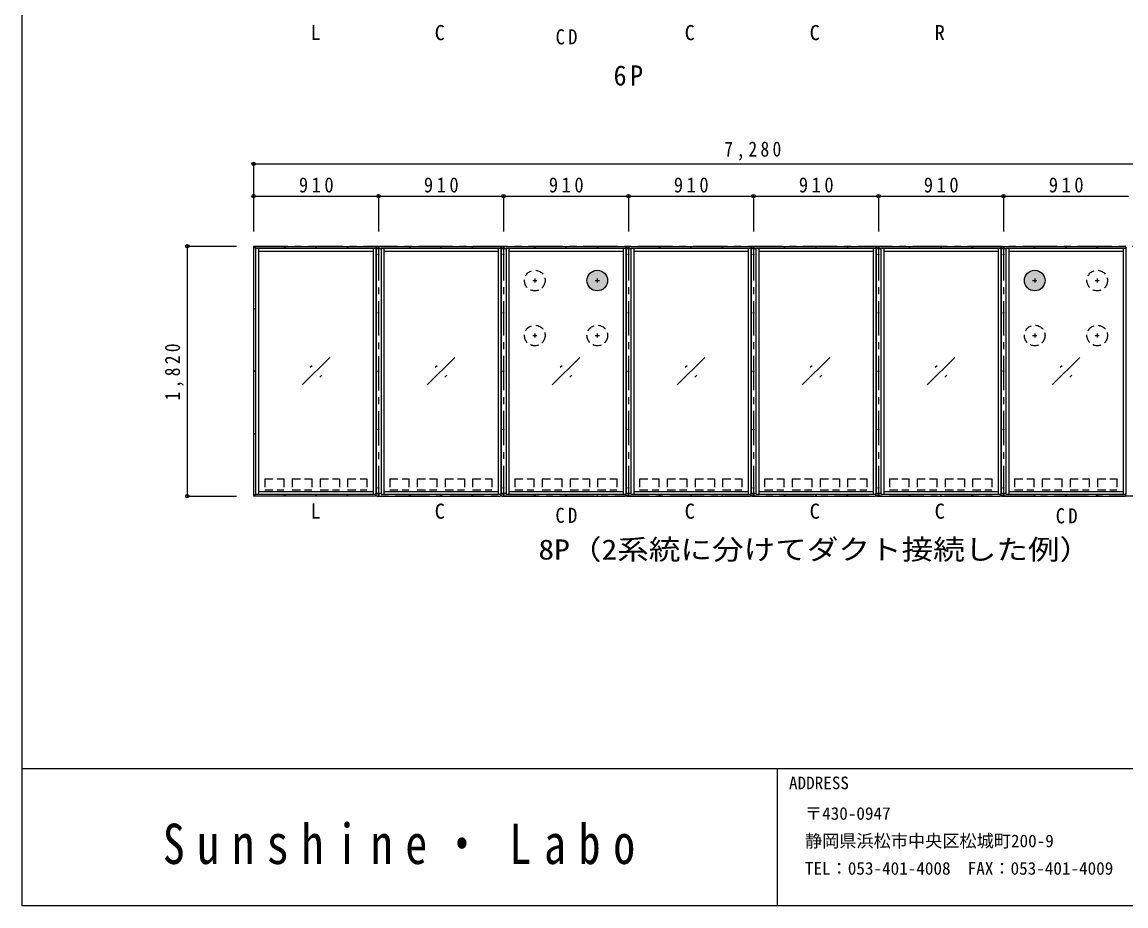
# Model space of a CAD drawing. Units: millimetres on the paper. Extents: x -176 to 228, y -133 to 148.
# Drawn here: x -176.4 to -15.6, y -132.7 to -4 of the extents above; entities that cross this region are included whole.
import ezdxf
from ezdxf.enums import TextEntityAlignment as Align

# ---------------------------------------------------------------- set-up
doc = ezdxf.new("R2010")
doc.units = ezdxf.units.MM
doc.header["$PDMODE"] = 32
doc.header["$PDSIZE"] = 0.5
doc.linetypes.add('CHAIN1', pattern=[8, 5, -1, 1, -1])
doc.linetypes.add('DASHED1', pattern=[1.8, 1.2, -0.6])
doc.layers.add('F-0', color=7, linetype='Continuous')
doc.styles.add('ＭＳ ゴシック', font='')
doc.styles.add('ＭＳ 明朝', font='')
doc.styles.get('ＭＳ ゴシック').set_extended_font_data('MS Gothic')
doc.styles.get('ＭＳ 明朝').set_extended_font_data('MS Mincho')

msp = doc.modelspace()

# ---------------------------------------------------------------- hatches: boundary and pattern name
at = {"layer": 'F-0'}
for color, points in [(256, [(-91.099, -41.643, 1), (-94.099, -41.643, 1)]), (30, [(-91.099, -41.643, 1), (-94.099, -41.643, 1)]), (256, [(-27.399, -41.643, 1), (-30.399, -41.643, 1)]), (30, [(-27.399, -41.643, 1), (-30.399, -41.643, 1)])]:
    msp.add_hatch(color=color, dxfattribs=at).paths.add_polyline_path(points)

# ---------------------------------------------------------------- linework, layer by layer
at = {"layer": 'F-0', "color": 4}
for p, q in [((-142.649, -24.66), (-142.649, -34.514)), ((-142.649, -24.66), (-142.649, -34.514)), ((-142.649, -24.66), (-142.649, -34.514)), ((-142.649, -24.66), (-142.649, -34.514)), ((-142.649, -24.66), (2.951, -24.66)), ((-142.649, -24.66), (-142.649, -34.514)), ((-142.649, -29.343), (-124.449, -29.343)), ((-142.649, -29.343), (-142.649, -34.514)), ((-124.449, -29.343), (-124.449, -34.514)), ((-124.449, -29.343), (-106.249, -29.343)), ((-106.249, -29.343), (-106.249, -34.514)), ((-106.249, -29.343), (-88.049, -29.343)), ((-88.049, -29.343), (-88.049, -34.514)), ((-88.049, -29.343), (-69.849, -29.343)), ((-69.849, -29.343), (-69.849, -34.514)), ((-69.849, -29.343), (-51.649, -29.343)), ((-51.649, -29.343), (-51.649, -34.514)), ((-51.649, -29.343), (-33.449, -29.343)), ((-33.449, -29.343), (-33.449, -34.514)), ((-33.449, -29.343), (-15.249, -29.343)), ((-152.301, -36.643), (-152.301, -73.043)), ((-152.301, -36.643), (-145.123, -36.643)), ((-142.529, -36.663), (-142.629, -36.763)), ((-142.629, -72.923), (-142.629, -36.763)), ((-142.529, -36.663), (-124.929, -36.663)), ((-124.929, -36.663), (-124.829, -36.763)), ((-124.829, -36.763), (-124.829, -37.023)), ((-124.709, -36.663), (-124.809, -36.763)), ((-124.809, -36.763), (-124.809, -37.023)), ((-124.709, -36.663), (-106.729, -36.663)), ((-106.729, -36.663), (-106.629, -36.763)), ((-106.629, -36.763), (-106.629, -37.023)), ((-106.509, -36.663), (-106.609, -36.763)), ((-106.609, -36.763), (-106.609, -37.023)), ((-106.509, -36.663), (-88.529, -36.663)), ((-88.529, -36.663), (-88.429, -36.763)), ((-88.429, -36.763), (-88.429, -37.023)), ((-88.309, -36.663), (-88.409, -36.763)), ((-88.409, -36.763), (-88.409, -37.023)), ((-88.309, -36.663), (-70.329, -36.663)), ((-70.329, -36.663), (-70.229, -36.763)), ((-70.229, -36.763), (-70.229, -37.023)), ((-70.109, -36.663), (-70.209, -36.763)), ((-70.209, -36.763), (-70.209, -37.023)), ((-70.109, -36.663), (-52.129, -36.663)), ((-52.129, -36.663), (-52.029, -36.763)), ((-52.029, -36.763), (-52.029, -37.023)), ((-51.909, -36.663), (-52.009, -36.763)), ((-52.009, -36.763), (-52.009, -37.023)), ((-51.909, -36.663), (-33.929, -36.663)), ((-33.929, -36.663), (-33.829, -36.763)), ((-33.829, -36.763), (-33.829, -37.023)), ((-33.709, -36.663), (-33.809, -36.763)), ((-33.809, -36.763), (-33.809, -37.023)), ((-33.709, -36.663), (-15.729, -36.663)), ((-15.729, -36.663), (-15.629, -36.763)), ((-15.629, -36.763), (-15.629, -37.023)), ((-135.549, -56.843), (-131.549, -52.843)), ((-117.349, -56.843), (-113.349, -52.843)), ((-99.149, -56.843), (-95.149, -52.843)), ((-80.949, -56.843), (-76.949, -52.843)), ((-62.749, -56.843), (-58.749, -52.843)), ((-44.549, -56.843), (-40.549, -52.843)), ((-26.349, -56.843), (-22.349, -52.843)), ((-134.397, -54.277), (-134.115, -53.995)), ((-116.197, -54.277), (-115.915, -53.995)), ((-97.997, -54.277), (-97.715, -53.995)), ((-79.797, -54.277), (-79.515, -53.995)), ((-61.597, -54.277), (-61.315, -53.995)), ((-43.397, -54.277), (-43.115, -53.995)), ((-25.197, -54.277), (-24.915, -53.995)), ((-132.983, -55.692), (-132.7, -55.409)), ((-114.783, -55.692), (-114.5, -55.409)), ((-96.583, -55.692), (-96.3, -55.409)), ((-78.383, -55.692), (-78.1, -55.409)), ((-60.183, -55.692), (-59.9, -55.409)), ((-41.983, -55.692), (-41.7, -55.409)), ((-23.783, -55.692), (-23.5, -55.409)), ((-152.301, -73.043), (-145.123, -73.043)), ((-142.629, -72.923), (-142.529, -73.023)), ((-124.929, -73.023), (-142.529, -73.023)), ((-124.929, -73.023), (-124.829, -72.923)), ((-124.829, -72.923), (-124.829, -72.663)), ((-124.809, -72.923), (-124.809, -72.663)), ((-124.809, -72.923), (-124.709, -73.023)), ((-124.709, -73.023), (-106.729, -73.023)), ((-106.729, -73.023), (-106.629, -72.923)), ((-106.629, -72.923), (-106.629, -72.663)), ((-106.609, -72.923), (-106.609, -72.663)), ((-106.609, -72.923), (-106.509, -73.023)), ((-106.509, -73.023), (-88.529, -73.023)), ((-88.529, -73.023), (-88.429, -72.923)), ((-88.429, -72.923), (-88.429, -72.663)), ((-88.409, -72.923), (-88.409, -72.663)), ((-88.409, -72.923), (-88.409, -72.663)), ((-88.409, -72.923), (-88.309, -73.023)), ((-88.409, -72.923), (-88.309, -73.023)), ((-88.309, -73.023), (-70.329, -73.023)), ((-70.329, -73.023), (-70.229, -72.923)), ((-70.229, -72.923), (-70.229, -72.663)), ((-70.209, -72.923), (-70.209, -72.663)), ((-70.209, -72.923), (-70.209, -72.663)), ((-70.209, -72.923), (-70.109, -73.023)), ((-70.209, -72.923), (-70.109, -73.023)), ((-70.109, -73.023), (-52.129, -73.023)), ((-52.129, -73.023), (-52.029, -72.923)), ((-52.029, -72.923), (-52.029, -72.663)), ((-52.009, -72.923), (-52.009, -72.663)), ((-52.009, -72.923), (-52.009, -72.663)), ((-52.009, -72.923), (-51.909, -73.023)), ((-52.009, -72.923), (-51.909, -73.023)), ((-51.909, -73.023), (-33.929, -73.023)), ((-33.929, -73.023), (-33.829, -72.923)), ((-33.829, -72.923), (-33.829, -72.663)), ((-33.809, -72.923), (-33.809, -72.663)), ((-33.809, -72.923), (-33.809, -72.663)), ((-33.809, -72.923), (-33.709, -73.023)), ((-33.809, -72.923), (-33.709, -73.023)), ((-33.709, -73.023), (-15.729, -73.023)), ((-15.729, -73.023), (-15.629, -72.923)), ((-15.629, -72.923), (-15.629, -72.663))]:
    msp.add_line(p, q, dxfattribs=at)
at = {"layer": 'F-0', "color": 3, "linetype": 'CHAIN1'}
for p, q in [((-142.649, -36.643), (-142.649, -73.043)), ((-142.649, -36.643), (2.951, -36.643)), ((-124.449, -36.643), (-124.449, -73.043)), ((-106.249, -36.623), (-106.249, -73.043)), ((-88.049, -36.623), (-88.049, -73.043)), ((-69.849, -36.623), (-69.849, -73.043)), ((-51.649, -36.623), (-51.649, -73.043)), ((-33.449, -36.623), (-33.449, -73.043)), ((2.951, -73.043), (-142.649, -73.043))]:
    msp.add_line(p, q, dxfattribs=at)
at = {"layer": 'F-0'}
for p, q in [((-142.349, -36.943), (-142.349, -72.743)), ((-142.349, -36.943), (-124.829, -36.943)), ((-141.949, -36.943), (-141.949, -72.743)), ((-125.229, -36.943), (-125.229, -72.743)), ((-124.829, -36.943), (-124.829, -72.743)), ((-124.089, -36.943), (-124.089, -72.743)), ((-124.089, -36.943), (-106.629, -36.943)), ((-123.689, -36.943), (-123.689, -72.743)), ((-107.029, -36.943), (-107.029, -72.743)), ((-106.629, -36.943), (-106.629, -72.743)), ((-105.889, -36.943), (-105.889, -72.743)), ((-105.889, -36.943), (-88.429, -36.943)), ((-105.489, -36.943), (-105.489, -72.743)), ((-88.829, -36.943), (-88.829, -72.743)), ((-88.429, -36.943), (-88.429, -72.743)), ((-87.689, -36.943), (-87.689, -72.743)), ((-87.689, -36.943), (-70.229, -36.943)), ((-87.289, -36.943), (-87.289, -72.743)), ((-70.629, -36.943), (-70.629, -72.743)), ((-70.229, -36.943), (-70.229, -72.743)), ((-69.489, -36.943), (-69.489, -72.743)), ((-69.489, -36.943), (-52.029, -36.943)), ((-69.089, -36.943), (-69.089, -72.743)), ((-52.429, -36.943), (-52.429, -72.743)), ((-52.029, -36.943), (-52.029, -72.743)), ((-51.289, -36.943), (-51.289, -72.743)), ((-51.289, -36.943), (-33.829, -36.943)), ((-50.889, -36.943), (-50.889, -72.743)), ((-34.229, -36.943), (-34.229, -72.743)), ((-33.829, -36.943), (-33.829, -72.743)), ((-33.089, -36.943), (-33.089, -72.743)), ((-33.089, -36.943), (-15.629, -36.943)), ((-32.689, -36.943), (-32.689, -72.743)), ((-16.029, -36.943), (-16.029, -72.743)), ((-15.629, -36.943), (-15.629, -72.743)), ((-141.949, -37.343), (-125.229, -37.343)), ((-124.829, -37.033), (-124.809, -37.033)), ((-124.809, -37.023), (-124.809, -72.663)), ((-124.089, -37.023), (-124.809, -37.023)), ((-123.689, -37.343), (-107.029, -37.343)), ((-106.629, -37.033), (-106.609, -37.033)), ((-106.609, -37.023), (-106.609, -72.663)), ((-105.889, -37.023), (-106.609, -37.023)), ((-105.489, -37.343), (-88.829, -37.343)), ((-88.429, -37.033), (-88.409, -37.033)), ((-88.409, -37.023), (-88.409, -72.663)), ((-87.689, -37.023), (-88.409, -37.023)), ((-88.409, -37.023), (-88.409, -72.663)), ((-87.289, -37.343), (-70.629, -37.343)), ((-70.229, -37.033), (-70.209, -37.033)), ((-70.209, -37.023), (-70.209, -72.663)), ((-69.489, -37.023), (-70.209, -37.023)), ((-70.209, -37.023), (-70.209, -72.663)), ((-69.089, -37.343), (-52.429, -37.343)), ((-52.029, -37.033), (-52.009, -37.033)), ((-52.009, -37.023), (-52.009, -72.663)), ((-51.289, -37.023), (-52.009, -37.023)), ((-52.009, -37.023), (-52.009, -72.663)), ((-50.889, -37.343), (-34.229, -37.343)), ((-33.829, -37.033), (-33.809, -37.033)), ((-33.809, -37.023), (-33.809, -72.663)), ((-33.089, -37.023), (-33.809, -37.023)), ((-33.809, -37.023), (-33.809, -72.663)), ((-32.689, -37.343), (-16.029, -37.343)), ((-15.629, -37.033), (-15.609, -37.033)), ((-142.349, -72.743), (-124.829, -72.743)), ((-141.949, -72.343), (-125.229, -72.343)), ((-124.829, -72.653), (-124.809, -72.653)), ((-124.089, -72.743), (-106.629, -72.743)), ((-123.689, -72.343), (-107.029, -72.343)), ((-106.629, -72.653), (-106.609, -72.653)), ((-105.889, -72.743), (-88.429, -72.743)), ((-105.489, -72.343), (-88.829, -72.343)), ((-88.429, -72.653), (-88.409, -72.653)), ((-88.279, -72.663), (-87.689, -72.663)), ((-87.689, -72.743), (-70.229, -72.743)), ((-87.289, -72.343), (-70.629, -72.343)), ((-70.229, -72.653), (-70.209, -72.653)), ((-70.079, -72.663), (-69.489, -72.663)), ((-69.489, -72.743), (-52.029, -72.743)), ((-69.089, -72.343), (-52.429, -72.343)), ((-52.029, -72.653), (-52.009, -72.653)), ((-51.879, -72.663), (-51.289, -72.663)), ((-51.289, -72.743), (-33.829, -72.743)), ((-50.889, -72.343), (-34.229, -72.343)), ((-33.829, -72.653), (-33.809, -72.653)), ((-33.679, -72.663), (-33.089, -72.663)), ((-33.089, -72.743), (-15.629, -72.743)), ((-32.689, -72.343), (-16.029, -72.343)), ((-15.629, -72.653), (-15.609, -72.653))]:
    msp.add_line(p, q, dxfattribs=at)
at = {"layer": 'F-0', "color": 4, "linetype": 'CHAIN1'}
for p, q in [((-101.999, -41.643), (-101.399, -41.643)), ((-101.699, -41.343), (-101.699, -41.943)), ((-92.899, -41.643), (-92.299, -41.643)), ((-92.599, -41.343), (-92.599, -41.943)), ((-29.199, -41.643), (-28.599, -41.643)), ((-28.899, -41.343), (-28.899, -41.943)), ((-20.099, -41.643), (-19.499, -41.643)), ((-19.799, -41.343), (-19.799, -41.943)), ((-101.999, -49.643), (-101.399, -49.643)), ((-101.699, -49.343), (-101.699, -49.943)), ((-92.899, -49.643), (-92.299, -49.643)), ((-92.599, -49.343), (-92.599, -49.943)), ((-29.199, -49.643), (-28.599, -49.643)), ((-28.899, -49.343), (-28.899, -49.943)), ((-20.099, -49.643), (-19.499, -49.643)), ((-19.799, -49.343), (-19.799, -49.943))]:
    msp.add_line(p, q, dxfattribs=at)
at = {"layer": 'F-0', "linetype": 'DASHED1'}
for p, q in [((-141.029, -70.523), (-138.229, -70.523)), ((-138.229, -70.523), (-138.229, -72.123)), ((-137.029, -70.523), (-134.149, -70.523)), ((-134.149, -70.523), (-134.149, -72.123)), ((-132.949, -70.523), (-132.949, -72.123)), ((-132.949, -70.523), (-130.149, -70.523)), ((-130.149, -70.523), (-130.149, -72.123)), ((-128.949, -70.523), (-128.949, -72.123)), ((-122.829, -70.523), (-120.029, -70.523)), ((-120.029, -70.523), (-120.029, -72.123)), ((-118.829, -70.523), (-115.949, -70.523)), ((-115.949, -70.523), (-115.949, -72.123)), ((-114.749, -70.523), (-114.749, -72.123)), ((-114.749, -70.523), (-111.949, -70.523)), ((-111.949, -70.523), (-111.949, -72.123)), ((-110.749, -70.523), (-110.749, -72.123)), ((-104.629, -70.523), (-101.829, -70.523)), ((-101.829, -70.523), (-101.829, -72.123)), ((-100.629, -70.523), (-97.749, -70.523)), ((-97.749, -70.523), (-97.749, -72.123)), ((-96.549, -70.523), (-96.549, -72.123)), ((-96.549, -70.523), (-93.749, -70.523)), ((-93.749, -70.523), (-93.749, -72.123)), ((-92.549, -70.523), (-92.549, -72.123)), ((-86.429, -70.523), (-83.629, -70.523)), ((-83.629, -70.523), (-83.629, -72.123)), ((-82.429, -70.523), (-79.549, -70.523)), ((-79.549, -70.523), (-79.549, -72.123)), ((-78.349, -70.523), (-78.349, -72.123)), ((-78.349, -70.523), (-75.549, -70.523)), ((-75.549, -70.523), (-75.549, -72.123)), ((-74.349, -70.523), (-74.349, -72.123)), ((-68.229, -70.523), (-65.429, -70.523)), ((-65.429, -70.523), (-65.429, -72.123)), ((-64.229, -70.523), (-61.349, -70.523)), ((-61.349, -70.523), (-61.349, -72.123)), ((-60.149, -70.523), (-60.149, -72.123)), ((-60.149, -70.523), (-57.349, -70.523)), ((-57.349, -70.523), (-57.349, -72.123)), ((-56.149, -70.523), (-56.149, -72.123)), ((-56.149, -70.523), (-53.349, -70.523)), ((-53.349, -70.523), (-53.349, -72.123)), ((-50.029, -70.523), (-47.229, -70.523)), ((-47.229, -70.523), (-47.229, -72.123)), ((-46.029, -70.523), (-43.149, -70.523)), ((-43.149, -70.523), (-43.149, -72.123)), ((-41.949, -70.523), (-41.949, -72.123)), ((-41.949, -70.523), (-39.149, -70.523)), ((-39.149, -70.523), (-39.149, -72.123)), ((-37.949, -70.523), (-37.949, -72.123)), ((-37.949, -70.523), (-35.149, -70.523)), ((-35.149, -70.523), (-35.149, -72.123)), ((-31.829, -70.523), (-29.029, -70.523)), ((-29.029, -70.523), (-29.029, -72.123)), ((-27.829, -70.523), (-24.949, -70.523)), ((-24.949, -70.523), (-24.949, -72.123)), ((-23.749, -70.523), (-23.749, -72.123)), ((-23.749, -70.523), (-20.949, -70.523)), ((-20.949, -70.523), (-20.949, -72.123)), ((-19.749, -70.523), (-19.749, -72.123)), ((-19.749, -70.523), (-16.949, -70.523)), ((-16.949, -70.523), (-16.949, -72.123)), ((-132.949, -72.123), (-130.149, -72.123)), ((-128.949, -72.123), (-126.149, -72.123)), ((-114.749, -72.123), (-111.949, -72.123)), ((-110.749, -72.123), (-107.949, -72.123)), ((-96.549, -72.123), (-93.749, -72.123)), ((-92.549, -72.123), (-89.749, -72.123)), ((-78.349, -72.123), (-75.549, -72.123)), ((-74.349, -72.123), (-71.549, -72.123)), ((-60.149, -72.123), (-57.349, -72.123)), ((-56.149, -72.123), (-53.349, -72.123)), ((-41.949, -72.123), (-39.149, -72.123)), ((-37.949, -72.123), (-35.149, -72.123)), ((-23.749, -72.123), (-20.949, -72.123)), ((-19.749, -72.123), (-16.949, -72.123))]:
    msp.add_line(p, q, dxfattribs=at)
at = {"layer": 'F-0', "color": 5}
for p, q in [((-176.359, -112.706), (227.641, -112.706)), ((227.641, -132.706), (-176.359, -132.706))]:
    msp.add_line(p, q, dxfattribs=at)
at = {"layer": 'F-0', "color": 2}
msp.add_line((-66.359, -132.706), (-66.359, -112.706), dxfattribs=at)
msp.add_line((-66.359, -132.706), (-66.359, -112.706), dxfattribs=at)
at = {"layer": 'F-0', "color": 5}
msp.add_lwpolyline([(-176.359, -132.706), (-176.359, 148.294), (227.641, 148.294)], dxfattribs=at)
at = {"layer": 'F-0', "color": 4}
for points in [[(-88.309, -36.663), (-88.409, -36.763), (-88.409, -37.023)], [(-70.109, -36.663), (-70.209, -36.763), (-70.209, -37.023)], [(-51.909, -36.663), (-52.009, -36.763), (-52.009, -37.023)], [(-33.709, -36.663), (-33.809, -36.763), (-33.809, -37.023)]]:
    msp.add_lwpolyline(points, dxfattribs=at)
at = {"layer": 'F-0', "linetype": 'DASHED1'}
for points in [[(-141.029, -70.523), (-141.029, -72.123), (-138.229, -72.123)], [(-137.029, -70.523), (-137.029, -72.123), (-134.149, -72.123)], [(-128.949, -70.523), (-126.149, -70.523), (-126.149, -72.123)], [(-122.829, -70.523), (-122.829, -72.123), (-120.029, -72.123)], [(-118.829, -70.523), (-118.829, -72.123), (-115.949, -72.123)], [(-110.749, -70.523), (-107.949, -70.523), (-107.949, -72.123)], [(-104.629, -70.523), (-104.629, -72.123), (-101.829, -72.123)], [(-100.629, -70.523), (-100.629, -72.123), (-97.749, -72.123)], [(-92.549, -70.523), (-89.749, -70.523), (-89.749, -72.123)], [(-86.429, -70.523), (-86.429, -72.123), (-83.629, -72.123)], [(-82.429, -70.523), (-82.429, -72.123), (-79.549, -72.123)], [(-74.349, -70.523), (-71.549, -70.523), (-71.549, -72.123)], [(-68.229, -70.523), (-68.229, -72.123), (-65.429, -72.123)], [(-64.229, -70.523), (-64.229, -72.123), (-61.349, -72.123)], [(-50.029, -70.523), (-50.029, -72.123), (-47.229, -72.123)], [(-46.029, -70.523), (-46.029, -72.123), (-43.149, -72.123)], [(-31.829, -70.523), (-31.829, -72.123), (-29.029, -72.123)], [(-27.829, -70.523), (-27.829, -72.123), (-24.949, -72.123)]]:
    msp.add_lwpolyline(points, dxfattribs=at)
at = {"layer": 'F-0'}
for points in [[(-124.679, -72.663), (-124.089, -72.663), (-124.809, -72.663)], [(-106.479, -72.663), (-105.889, -72.663), (-106.609, -72.663)], [(-88.279, -72.663), (-87.689, -72.663), (-88.409, -72.663)], [(-70.079, -72.663), (-69.489, -72.663), (-70.209, -72.663)], [(-51.879, -72.663), (-51.289, -72.663), (-52.009, -72.663)], [(-33.679, -72.663), (-33.089, -72.663), (-33.809, -72.663)]]:
    msp.add_lwpolyline(points, close=True, dxfattribs=at)
at = {"layer": 'F-0', "color": 4}
for centre in [(-142.469, -36.823), (-138.099, -36.823), (-133.549, -36.823), (-128.999, -36.823), (-124.449, -36.823), (-119.899, -36.823), (-115.349, -36.823), (-110.799, -36.823), (-106.249, -36.823), (-101.699, -36.823), (-97.149, -36.823), (-92.599, -36.823), (-88.049, -36.823), (-88.049, -36.823), (-83.499, -36.823), (-78.949, -36.823), (-74.399, -36.823), (-69.849, -36.823), (-69.849, -36.823), (-65.299, -36.823), (-60.749, -36.823), (-56.199, -36.823), (-51.649, -36.823), (-51.649, -36.823), (-47.099, -36.823), (-42.549, -36.823), (-37.999, -36.823), (-33.449, -36.823), (-33.449, -36.823), (-28.899, -36.823), (-24.349, -36.823), (-19.799, -36.823), (-142.469, -45.743), (-142.469, -54.843), (-142.469, -63.943), (-142.469, -72.863), (-138.099, -72.863), (-133.549, -72.863), (-128.999, -72.863), (-124.449, -72.863), (-119.899, -72.863), (-115.349, -72.863), (-110.799, -72.863), (-106.249, -72.863), (-101.699, -72.863), (-97.149, -72.863), (-92.599, -72.863), (-88.049, -72.863), (-88.049, -72.863), (-83.499, -72.863), (-78.949, -72.863), (-74.399, -72.863), (-69.849, -72.863), (-69.849, -72.863), (-65.299, -72.863), (-60.749, -72.863), (-56.199, -72.863), (-51.649, -72.863), (-51.649, -72.863), (-47.099, -72.863), (-42.549, -72.863), (-37.999, -72.863), (-33.449, -72.863), (-33.449, -72.863), (-28.899, -72.863), (-24.349, -72.863), (-19.799, -72.863)]:
    msp.add_circle(centre, 0.05, dxfattribs=at)
at = {"layer": 'F-0'}
for centre, radius in [((-124.449, -37.843), 0.07), ((-106.249, -37.843), 0.07), ((-88.049, -37.843), 0.07), ((-69.849, -37.843), 0.07), ((-51.649, -37.843), 0.07), ((-33.449, -37.843), 0.07), ((-92.599, -41.643), 1.5), ((-28.899, -41.643), 1.5), ((-124.449, -46.343), 0.07), ((-106.249, -46.343), 0.07), ((-88.049, -46.343), 0.07), ((-69.849, -46.343), 0.07), ((-51.649, -46.343), 0.07), ((-33.449, -46.343), 0.07), ((-124.449, -54.843), 0.07), ((-106.249, -54.843), 0.07), ((-88.049, -54.843), 0.07), ((-69.849, -54.843), 0.07), ((-51.649, -54.843), 0.07), ((-33.449, -54.843), 0.07), ((-124.449, -63.343), 0.07), ((-106.249, -63.343), 0.07), ((-88.049, -63.343), 0.07), ((-69.849, -63.343), 0.07), ((-51.649, -63.343), 0.07), ((-33.449, -63.343), 0.07), ((-124.449, -71.843), 0.07), ((-106.249, -71.843), 0.07), ((-88.049, -71.843), 0.07), ((-69.849, -71.843), 0.07), ((-51.649, -71.843), 0.07), ((-33.449, -71.843), 0.07)]:
    msp.add_circle(centre, radius, dxfattribs=at)
at = {"layer": 'F-0', "linetype": 'DASHED1'}
for centre in [(-101.699, -41.643), (-19.799, -41.643), (-101.699, -49.643), (-92.599, -49.643), (-28.899, -49.643), (-19.799, -49.643)]:
    msp.add_circle(centre, 1.5, dxfattribs=at)
at = {"layer": 'F-0', "color": 5}
for p in [(-142.649, -24.66), (-142.649, -29.343), (-124.449, -29.343), (-106.249, -29.343), (-88.049, -29.343), (-69.849, -29.343), (-51.649, -29.343), (-33.449, -29.343), (-152.301, -36.643), (-152.301, -73.043)]:
    msp.add_point(p, dxfattribs=at)

# ---------------------------------------------------------------- texts
at = {"layer": 'F-0', "style": 'ＭＳ ゴシック'}
for s, p in [('L', (-134.359, -7.276)), ('C', (-116.279, -7.296)), ('C', (-79.879, -7.296)), ('C', (-61.679, -7.296)), ('R', (-43.479, -7.296)), ('L', (-134.359, -76.963)), ('C', (-116.279, -76.983)), ('C', (-79.879, -76.983)), ('C', (-61.679, -76.983)), ('C', (-43.479, -76.983))]:
    msp.add_text(s, height=2.199, dxfattribs=at).set_placement(p, align=Align.BOTTOM_LEFT)
at = {"layer": 'F-0', "style": 'ＭＳ ゴシック', "width": 1.15}
msp.add_text('8P（2系統に分けてダクト接続した例）', height=2.933, dxfattribs=at).set_placement((-101.175, -83.148), align=Align.BOTTOM_LEFT)
at = {"layer": 'F-0', "color": 4, "style": 'ＭＳ ゴシック'}
for s, p in [('ADDRESS', (-64.682, -116.258)), ('〒430-0947', (-62.359, -120.706)), ('静岡県浜松市中央区松城町200-9', (-62.359, -124.706)), ('TEL：053-401-4008  FAX：053-401-4009', (-62.359, -128.706))]:
    msp.add_text(s, height=1.833, dxfattribs=at).set_placement(p, align=Align.BOTTOM_LEFT)
at = {"layer": 'F-0', "attachment_point": 7, "style": 'ＭＳ ゴシック'}
for s, insert, char_height in [('\\T1.36;\\W0.9;CD', (-98.665, -7.286), 2.199), ('\\T1.27;\\W0.95;6P', (-90.227, -13.287), 2.933), ('\\T1.38;\\W0.85;7,280', (-74.099, -24.16), 2.199), ('\\T1.38;\\W0.9;910', (-136.049, -28.843), 2.199), ('\\T1.38;\\W0.9;910', (-117.849, -28.843), 2.199), ('\\T1.38;\\W0.9;910', (-99.649, -28.843), 2.199), ('\\T1.38;\\W0.9;910', (-81.449, -28.843), 2.199), ('\\T1.38;\\W0.9;910', (-63.249, -28.843), 2.199), ('\\T1.38;\\W0.9;910', (-45.049, -28.843), 2.199), ('\\T1.38;\\W0.9;910', (-26.849, -28.843), 2.199), ('\\T1.36;\\W0.9;CD', (-98.692, -76.966), 2.199), ('\\T1.36;\\W0.9;CD', (-25.837, -77.035), 2.199)]:
    msp.add_mtext(s, dxfattribs=dict(at, insert=insert, char_height=char_height))
at = {"layer": 'F-0', "insert": (-152.801, -59.093), "char_height": 2.199, "attachment_point": 7, "rotation": 90, "style": 'ＭＳ ゴシック'}
msp.add_mtext('\\T1.38;\\W0.85;1,820', dxfattribs=at)
at = {"layer": 'F-0', "color": 2, "insert": (-155.859, -126.706), "char_height": 5.865, "attachment_point": 7, "style": 'ＭＳ 明朝'}
msp.add_mtext('\\T1.58;\\W0.8;Sunshine・Labo', dxfattribs=at)

doc.saveas('drawing.dxf')
